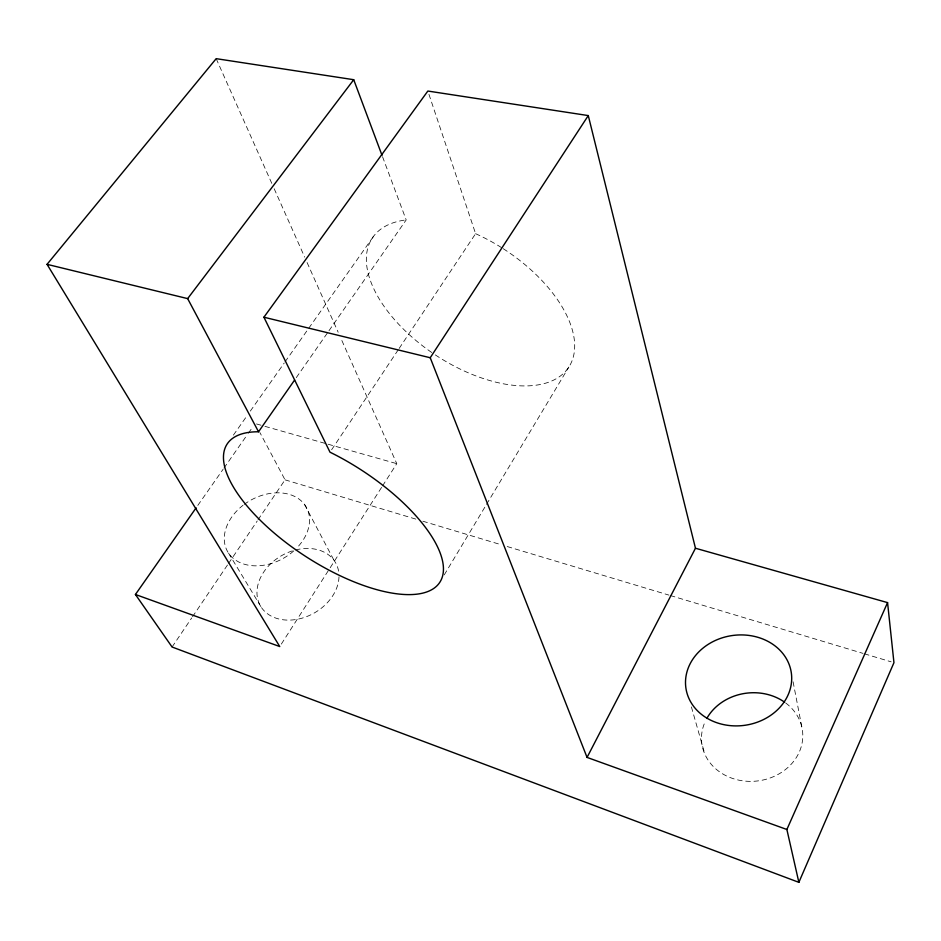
<?xml version="1.0" encoding="UTF-8"?>
<svg xmlns="http://www.w3.org/2000/svg" width="941" height="941" viewBox="0 0 941 941"><rect width="100%" height="100%" fill="white"/><g stroke="black" fill="none" stroke-linecap="round" stroke-linejoin="round"><path stroke-width="0.71" stroke-dasharray="4.71 3.53" d="M444.246 574.892L485.779 505.611M486.532 504.352L568.835 367.049M281.335 644.079L381.752 487.144M382.54 485.909L396.784 463.666L340.56 337.607M331.632 449.751L398.325 349.664M399.149 348.441L475.605 233.697L428.308 92.418M172.074 647.008L191.717 617.943M192.54 616.731L227.734 564.635M228.557 563.424L257.211 521.02M258.022 519.808L285.041 479.839L259.881 432.519M296.297 377.612L328.174 331.867M329.009 330.667L406.183 219.923L382.528 156.688M197.81 505.411L223.088 469.3M223.934 468.1L247.53 434.401M248.377 433.189L252.588 427.179M233.403 435.107L246.942 415.898M250.33 411.088L284.194 363.061M285.041 361.862L307.907 329.432M308.754 328.233L373.942 235.779M256.517 423.956L263.527 425.944M264.939 426.344L326.645 443.811M328.056 444.211L396.784 463.666M285.041 479.839L415.816 519.103M422.85 521.22L501.6 544.863M507.223 546.545L668.945 595.112M670.357 595.535L863.015 653.383M864.414 653.807L891.139 661.829M228.581 553.179L261.339 607.368M304.59 504.541L333.984 560.318M216.183 58.66L271.796 183.377M274.184 188.741L304.684 257.14M307.072 262.504L338.172 332.244M691.4 706.926L704.938 754.423M793.087 681.778L802.238 729.134M785.7 702.974A50.743 44.239 -6.4 0 1 793.428 761.634A50.743 44.239 -6.4 0 1 727.299 776.325A50.743 44.239 -6.4 0 1 705.585 720.771M295.498 549.979A43.333 33.006 -29.8 0 1 338.842 572.963M338.983 576.857A43.333 33.006 -29.8 0 1 298.579 619.025A43.333 33.006 -29.8 0 1 257.022 594.441A43.333 33.006 -29.8 0 1 294.18 550.344M244.166 504.435A45.192 33.323 -29.3 0 1 300.391 500.13A45.192 33.323 -29.3 0 1 296.709 548.074M293.792 550.873A45.192 33.323 -29.3 0 1 232.674 557.86A45.192 33.323 -29.3 0 1 243.013 505.317M503.247 248.706A117.543 63.035 33.3 0 1 568.587 367.425A117.543 63.035 33.3 0 1 432.895 353.287M431.731 352.499A117.543 63.035 33.3 0 1 367.39 269.796A117.543 63.035 33.3 0 1 406.183 219.923M475.605 233.697A117.543 63.035 33.3 0 1 502.035 247.93"/><path stroke-width="1.41" d="M196.116 507.822L135.433 594.489L172.074 647.008L798.862 882.34L893.95 662.664L887.563 602.616L695.47 548.238L588.278 115.578L427.849 91.042L263.915 317.211L330.009 452.198A126.87 51.402 33 0 1 440 582.009A126.87 51.402 33 0 1 277.054 535.453A126.87 51.402 33 0 1 258.54 431.778L187.647 298.615L47.05 264.339L216.183 58.66L353.722 79.703L382.011 155.312M798.862 882.34L786.876 829.492L887.563 602.616M786.876 829.492L587.055 757.411L695.47 548.238M587.055 757.411L430.225 357.745L588.278 115.578M258.54 431.778L294.615 380.023M187.647 298.615L353.722 79.703M263.915 317.211L430.225 357.745M135.433 594.489L279.748 646.549L47.05 264.339M706.809 718.442A50.743 44.239 -6.4 0 1 784.582 702.162M706.809 718.077A53.261 45.321 -8.3 0 0 791.334 683.695A53.261 45.321 -8.3 0 0 717.677 639.468A53.261 45.321 -8.3 0 0 706.809 718.077"/></g></svg>
